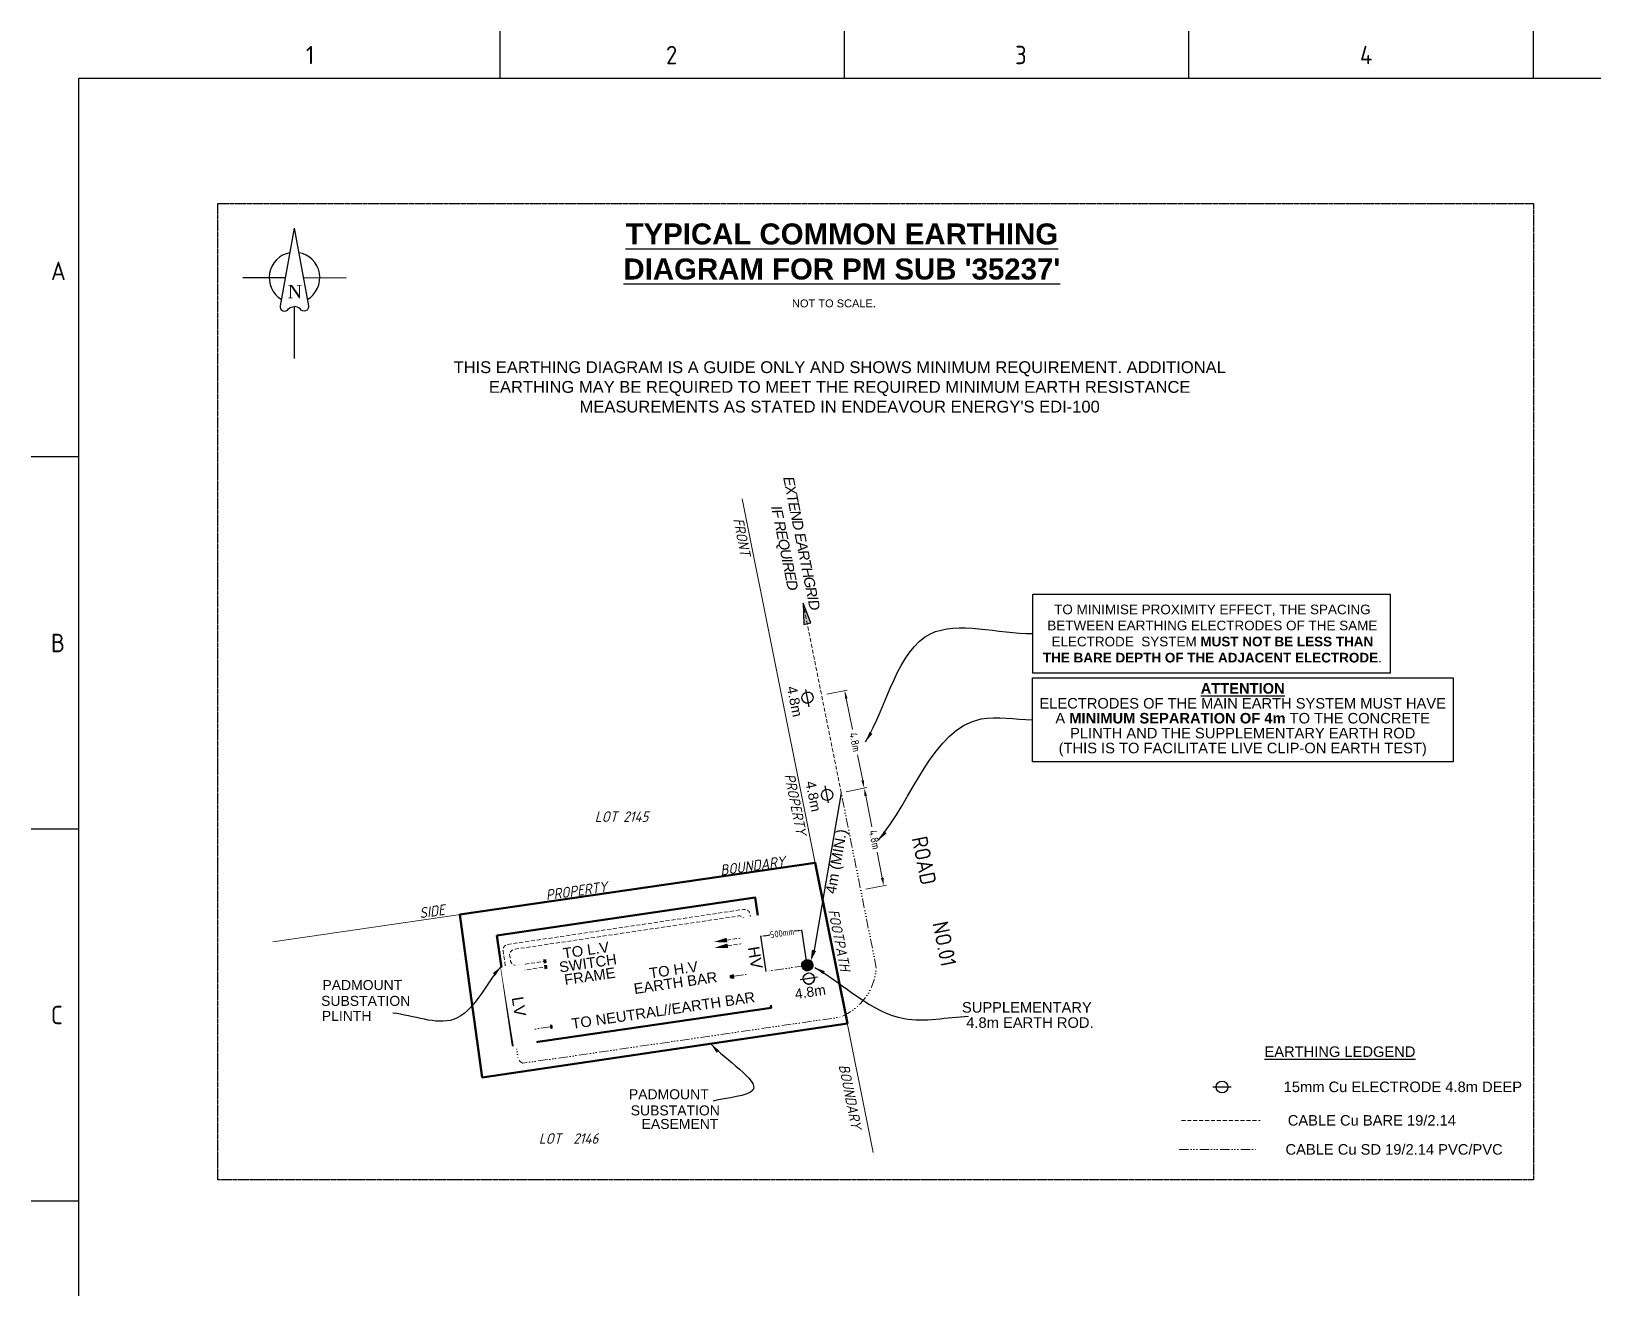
# Paper-space layout 'EARTHING' of a CAD drawing. Extents: x 6 to 839, y -116 to 471.
# Drawn here: x 6 to 303.2, y 231.4 to 470.5 of the extents above; entities that cross this region are included whole.
import ezdxf
from ezdxf.enums import TextEntityAlignment as Align

# ---------------------------------------------------------------- set-up
doc = ezdxf.new("R2010")
doc.units = 0
doc.header["$PDSIZE"] = -5
for name, pattern in [('ACAD_ISO14W100', [24, 12, -3, 0, -3, 0, -3, 0, -3]), ('Cable Exist OH', [1, 1, 0]), ('DASHED', [0.75, 0.5, -0.25])]:
    doc.linetypes.add(name, pattern=pattern)
doc.layers.add('_User_HV_Exist', color=7, linetype='Continuous')
doc.layers.add('Notes', color=7, linetype='Continuous')
doc.styles.add('ARIAL', font='arial.ttf', dxfattribs={"height": 2})
doc.styles.add('iecARIAL', font='arial.ttf', dxfattribs={"height": 2})
doc.styles.add('iecISOCP', font='isocp.shx')
doc.styles.add('iecNAME', font='times.ttf')
doc.styles.add('ISOCP', font='isocp.shx')
doc.styles.get("Standard").update_dxf_attribs({"font": 'isocp.shx'})
doc.dimstyles.new('ISO-25', dxfattribs={"dimtxt": 2.5, "dimasz": 2.5, "dimexe": 1.25, "dimexo": 0.625, "dimtad": 1, "dimtxsty": 'Standard', "dimcen": 2.5, "dimadec": 0, "dimazin": 0, "dimtfac": 1, "dimtmove": 0, "dimatfit": 3, "dimfxl": 1, "dimarcsym": 0})
doc.dimstyles.get("Standard").update_dxf_attribs({"dimtxt": 0.18, "dimasz": 0.18, "dimexe": 0.18, "dimexo": 0.0625, "dimgap": 0.09, "dimtad": 0, "dimtih": 1, "dimtoh": 1, "dimdec": 4, "dimzin": 0, "dimdsep": 46, "dimtxsty": 'Standard', "dimcen": 0.09, "dimadec": 0, "dimazin": 0, "dimtfac": 1, "dimtdec": 4, "dimtofl": 0, "dimtmove": 0, "dimatfit": 3, "dimfxl": 1, "dimtolj": 1, "dimtzin": 0, "dimarcsym": 0})
doc.dimstyles.new('UGT1', dxfattribs={"dimtxt": 2.5, "dimasz": 2, "dimexe": 1.25, "dimexo": 0.625, "dimgap": 1, "dimtad": 1, "dimjust": 1, "dimlfac": 1000, "dimtxsty": 'iecISOCP', "dimblk1": 'M05', "dimblk2": 'NONE', "dimsah": 1, "dimcen": 0, "dimse1": 1, "dimse2": 1, "dimadec": 0, "dimazin": 0, "dimtfac": 1, "dimtmove": 0, "dimatfit": 3, "dimfxl": 1, "dimarcsym": 0})

# ---------------------------------------------------------------- blocks, each defined once
blk = doc.blocks.new('ARROW')
blk.add_hatch(color=256).paths.add_polyline_path([(4, -0.64), (4, 0.75), (0, 0)])
for p, q in [((0, 0), (4, 0.75)), ((4, -0.64), (0, 0)), ((4, 0.75), (4, -0.64))]:
    blk.add_line(p, q)
blk = doc.blocks.new('_None')
for p, q in [((-224.12, 37.61), (50.97, 171.88)), ((50.97, 171.88), (136.74, -98.28)), ((136.74, -98.28), (-121.37, -162.18))]:
    blk.add_line(p, q)
blk = doc.blocks.new('M05')
blk.add_hatch(color=256).paths.add_polyline_path([(-2, 0), (-0.7, -0.75), (-0.7, 0.75)])
at = {"color": 1}
blk.add_lwpolyline([(-0.7, 0.75), (-0.7, -0.75), (-2, 0)], close=True, dxfattribs=at)
blk = doc.blocks.new('*D164')
at = {"layer": 'Defpoints', "color": 0, "transparency": 16777216}
for p in [(160.73, 345.15), (156.34, 344.27), (160.05, 325.73)]:
    blk.add_point(p, dxfattribs=at)
at = {"layer": 'Notes', "color": 0, "lineweight": 5, "transparency": 16777216}
for p, q in [((157.32, 344.46), (161.22, 345.25)), ((161.02, 343.68), (162.21, 337.76)), ((164.15, 328.08), (163.17, 332.95)), ((161.03, 325.92), (164.93, 326.7))]:
    blk.add_line(p, q, dxfattribs=at)
at = {"layer": 'Notes', "color": 0, "transparency": 16777216}
for points in [[(161.27, 343.73), (160.78, 343.63), (160.73, 345.15)], [(164.39, 328.13), (163.9, 328.03), (164.44, 326.61)]]:
    blk.add_solid(points, dxfattribs=at)
at = {"layer": 'Notes', "color": 0, "lineweight": 5, "transparency": 16777216, "insert": (162.69, 335.36), "char_height": 1.5, "attachment_point": 5, "rotation": 281.3278, "style": 'ISOCP'}
blk.add_mtext('4.8m', dxfattribs=at)
blk = doc.blocks.new('*D165')
at = {"layer": 'Defpoints', "color": 0, "transparency": 16777216}
for p in [(160.05, 325.73), (164.44, 326.61), (163.77, 307.18)]:
    blk.add_point(p, dxfattribs=at)
at = {"layer": 'Notes', "color": 0, "lineweight": 5, "transparency": 16777216}
for p, q in [((161.03, 325.92), (164.93, 326.7)), ((164.74, 325.14), (165.92, 319.22)), ((167.86, 309.54), (166.89, 314.41)), ((164.75, 307.38), (168.65, 308.16))]:
    blk.add_line(p, q, dxfattribs=at)
at = {"layer": 'Notes', "color": 0, "transparency": 16777216}
for points in [[(164.98, 325.18), (164.49, 325.09), (164.44, 326.61)], [(168.11, 309.58), (167.62, 309.49), (168.16, 308.06)]]:
    blk.add_solid(points, dxfattribs=at)
at = {"layer": 'Notes', "color": 0, "lineweight": 5, "transparency": 16777216, "insert": (166.41, 316.81), "char_height": 1.5, "attachment_point": 5, "rotation": 281.3278, "style": 'ISOCP'}
blk.add_mtext('4.8m', dxfattribs=at)
blk = doc.blocks.new('JPD_Box-20x10')
at = {"layer": 'Notes', "linetype": 'Continuous'}
blk.add_lwpolyline([(-10, -5), (10, -5), (10, 5), (-10, 5)], close=True, dxfattribs=at)
blk = doc.blocks.new('*D166')
at = {"layer": 'Defpoints', "color": 0, "transparency": 16777216}
for p in [(152.62, 299.6), (145.77, 291.74), (153.62, 292.92)]:
    blk.add_point(p, dxfattribs=at)
at = {"layer": 'Notes', "color": 0, "lineweight": -2, "transparency": 16777216}
for p, q in [((145.77, 291.77), (144.75, 298.51)), ((145.51, 298.54), (146.52, 298.69)), ((151.87, 299.49), (151.1, 299.38)), ((153.61, 292.95), (152.6, 299.69))]:
    blk.add_line(p, q, dxfattribs=at)
at = {"layer": 'Notes', "color": 0, "transparency": 16777216}
for points in [[(145.49, 298.66), (145.53, 298.41), (144.77, 298.43)], [(151.86, 299.62), (151.89, 299.37), (152.62, 299.6)]]:
    blk.add_solid(points, dxfattribs=at)
at = {"layer": 'Notes', "color": 0, "transparency": 16777216, "insert": (148.81, 299.03), "char_height": 1.25, "attachment_point": 5, "rotation": 8.5344}
blk.add_mtext('\\A1;500mm', dxfattribs=at)
blk = doc.blocks.new('NorthPnt 11(NP11)')
for p, q in [((-19.7, 0.02), (-3.49, 0)), ((3.32, 0), (19.7, -0.02)), ((-0.08, -10.94), (-0.08, -30.8))]:
    blk.add_line(p, q)
for points in [[(-0.08, 18.81), (-5.43, -10.68, 0.877048), (-2.29, -11.9, -0.1543), (-0.08, -10.94, 0.090511)], [(-0.08, 18.81), (5.26, -10.68, -0.877048), (2.13, -11.9, 0.1543), (-0.08, -10.94, -0.090511)]]:
    blk.add_lwpolyline(points, format="xyb")
for start, end in [(100.5988, 238.86433), (300.09942, 80.43745)]:
    blk.add_arc((0, 0), 9.64, start, end)
at = {"color": 7, "style": 'iecNAME'}
blk.add_text('N', height=5.02, dxfattribs=at).set_placement((-2.62, -7.82))
blk = doc.blocks.new('A1_FRAME_TITLE')
at = {"layer": 'Notes', "linetype": 'Continuous'}
for p, q in [((89.14, 574.39), (89.14, 583.39)), ((154.65, 574.39), (154.65, 583.39)), ((220.16, 574.39), (220.16, 583.39)), ((285.67, 574.39), (285.67, 583.39)), ((9, 502.43), (0, 502.43)), ((8.99, 431.68), (0, 431.68)), ((8.99, 360.93), (0, 360.93))]:
    blk.add_line(p, q, dxfattribs=at)
at = {"layer": 'Notes', "color": 3, "linetype": 'Continuous'}
blk.add_line((9, 574.39), (9, 5.97), dxfattribs=at)
at = {"layer": 'Notes', "color": 3, "linetype": 'Continuous', "flags": 128}
for points in [[(149.5, 574.39), (9, 574.39)], [(824.37, 574.39), (149.5, 574.39)]]:
    blk.add_lwpolyline(points, dxfattribs=at)
at = {"layer": 'Notes', "color": 7, "style": 'iecISOCP'}
for s, p in [('1', (52.24, 577.12)), ('2', (120.7, 577.12)), ('3', (187.09, 577.12)), ('4', (252.67, 577.12)), ('A', (3.74, 536.06)), ('B', (3.74, 465.31)), ('C', (3.74, 394.56))]:
    blk.add_text(s, height=3.5, dxfattribs=at).set_placement(p)
for tag, p in [('CAP_NO', (513.19, 43.46)), ('IE_NUM', (513.05, 37.81)), ('REF_No_1', (335.24, 32.31)), ('REF_1', (362.52, 32.31)), ('GEN_WO', (441.71, 31.76)), ('HV_SWITCH', (513.46, 32.16)), ('REF_No_2', (335.24, 26.31)), ('REF_2', (362.52, 26.31)), ('OH_WO', (441.71, 25.81)), ('UBD_REF', (513.05, 25.83)), ('REF_No_3', (335.24, 20.31)), ('REF_3', (362.52, 20.31)), ('UG_WO', (441.71, 20.05)), ('GIS_MAP_No', (513.05, 20.04)), ('REF_No_4', (335.24, 14.31)), ('REF_4', (362.52, 14.31)), ('SUB_WO', (441.71, 13.81)), ('HV_OP_DIAG', (513.33, 14.2)), ('LGA', (512.95, 7.78))]:
    blk.add_attdef(tag, p, '', height=2.5, dxfattribs=at)
at = {"layer": 'Notes', "style": 'iecISOCP'}
for tag, p in [('T1', (684.37, 39.47)), ('T2', (684.37, 34.35)), ('T3', (684.37, 28.92)), ('T4', (684.37, 23.66)), ('T5', (684.37, 18.23)), ('T6', (684.37, 12.97))]:
    blk.add_attdef(tag, text='', height=3.5, dxfattribs=at).set_placement(p, align=Align.CENTER)
at = {"layer": 'Notes', "color": 7, "style": 'iecISOCP'}
for tag, p in [('scale', (567.76, 33.27)), ('DRAWN', (567.76, 24.93)), ('DATE', (567.76, 16.88)), ('DESIGN', (605.62, 9.15))]:
    blk.add_attdef(tag, text='', height=2.5, dxfattribs=at).set_placement(p, align=Align.CENTER)
at = {"layer": 'Notes', "color": 4, "style": 'iecISOCP'}
blk.add_attdef('NUM', text='', height=7, dxfattribs=at).set_placement((792.37, 20.12), align=Align.MIDDLE_CENTER)
at = {"layer": 'Notes', "color": 1, "style": 'iecISOCP'}
blk.add_attdef('REV', text='', height=5, dxfattribs=at).set_placement((820.05, 17.1), align=Align.CENTER)
at = {"layer": 'Notes', "color": 7, "style": 'iecISOCP'}
for tag, p in [('NS', (790.71, 8.12)), ('SHTS', (805.41, 8.12))]:
    blk.add_attdef(tag, text='', height=2.5, dxfattribs=at).set_placement(p, align=Align.MIDDLE)
at = {"layer": 'Notes', "style": 'iecISOCP'}
blk.add_attdef('ExportID', (9.08, 2.39), '', height=2.5, dxfattribs=at)
at = {"layer": 'Notes', "style": 'iecISOCP', "flags": 1}
for tag, p in [('ProjectType', (14.17, -26.8)), ('ProjectNumber', (23.56, -26.82)), ('DrawingNumber', (35.51, -26.8)), ('ProjectDescription', (47.56, -26.83)), ('ExportDate', (60.28, -26.79)), ('ExportUserName', (69.15, -26.8)), ('DesignerCompanyName', (81.48, -26.79)), ('ExportAreaOfInterest', (97.1, -26.81)), ('GIS_SUCCESS', (112, -26.78)), ('CAD_SUCCESS', (121.79, -26.78)), ('DEPOTCODE', (132.11, -26.88)), ('ExportCategories', (140.08, -26.8)), ('Comments', (154.38, -26.88))]:
    blk.add_attdef(tag, p, '', height=1, dxfattribs=at)

psp = doc.layouts.new('EARTHING')

# ---------------------------------------------------------------- hatches: boundary and pattern name
at = {"layer": 'Notes'}
h = psp.add_hatch(color=256, dxfattribs=at)
edge = h.paths.add_edge_path()
edge.add_ellipse((156.307, 344.2478), major_axis=(1.00249, -0.37045), ratio=1, start_angle=225, end_angle=585)
h = psp.add_hatch(color=256, dxfattribs=at)
edge = h.paths.add_edge_path()
edge.add_ellipse((160.00634, 325.75496), major_axis=(1.00249, -0.37045), ratio=1, start_angle=225, end_angle=585)
h = psp.add_hatch(color=256, dxfattribs=at)
edge = h.paths.add_edge_path()
edge.add_ellipse((153.61897, 292.92045), major_axis=(-0.31173, -1.02228), ratio=1, start_angle=0, end_angle=360)

# ---------------------------------------------------------------- linework, layer by layer
at = {"layer": 'Notes', "linetype": 'Continuous', "lineweight": 15, "ltscale": 0.5}
psp.add_line((141.20771, 381.63855), (166.16763, 257.29981), dxfattribs=at)
at = {"layer": 'Notes'}
for p, q in [((153.99975, 342.10147), (153.32717, 345.35774)), ((157.67319, 323.79802), (157.03777, 327.06174)), ((155.54586, 290.64075), (152.25726, 290.15016)), ((230.73517, 269.77977), (234.23517, 269.77977))]:
    psp.add_line(p, q, dxfattribs=at)
at = {"layer": 'Notes', "color": 7}
psp.add_line((160.05969, 325.72691), (154.8984, 295.76602), dxfattribs=at)
at = {"layer": 'Notes', "color": 8, "linetype": 'DASHED', "lineweight": 9, "ltscale": 1.5}
psp.add_line((224.76168, 263.41923), (239.76168, 263.41923), dxfattribs=at)
at = {"layer": 'Notes', "color": 8, "linetype": 'ACAD_ISO14W100', "lineweight": 9, "ltscale": 0.15}
psp.add_line((224.33333, 257.89644), (239.33333, 257.89644), dxfattribs=at)
at = {"layer": 'Notes', "color": 8, "linetype": 'DASHED', "lineweight": 9, "ltscale": 1.5, "flags": 128}
psp.add_lwpolyline([(160.05969, 325.72691), (152.81855, 361.79887)], dxfattribs=at)
at = {"layer": 'Notes', "color": 8, "linetype": 'ACAD_ISO14W100', "lineweight": 9, "ltscale": 0.15, "flags": 128}
psp.add_lwpolyline([(104.73182, 281.20856), (98.76216, 280.33053, 0.234571834), (98.20854, 277.9854), (98.52721, 275.67182, 0.272434586), (99.47862, 274.31165), (106.32283, 275.2664), (159.87568, 283.06232, 0.28845661), (166.73603, 292.46848), (160.05969, 325.72691)], format="xyb", dxfattribs=at)
at = {"layer": 'Notes', "lineweight": 50}
psp.add_lwpolyline([(91.78591, 271.56204), (89.51126, 288.10292), (87.51855, 302.57005), (155.1014, 312.4266), (161.24247, 281.83466), (91.78591, 271.56204)], dxfattribs=at)
psp.add_lwpolyline([(94.55162, 298.61421), (143.72028, 305.79157), (146.77688, 284.85223), (97.60823, 277.67488)], close=True, dxfattribs=at)
at = {"layer": 'Notes', "color": 8, "linetype": 'DASHED', "lineweight": 9, "ltscale": 1.5, "flags": 128}
for points in [[(138.49692, 296.62872), (141.25149, 297.03716), (142.43782, 297.21307, 0.414213562), (143.36458, 298.46251), (142.74853, 302.61724, 0.414213562), (141.49908, 303.544), (96.69915, 296.90112, 0.414213562), (95.77239, 295.65167), (96.22711, 292.58505, 0.414213562), (97.47655, 291.65829), (104.47472, 292.69597)], [(138.33558, 297.71682), (141.18838, 298.13983, 0.414213562), (142.11514, 299.38927), (141.82177, 301.36779, 0.414213562), (140.57232, 302.29455), (97.9486, 295.97436, 0.414213562), (97.02184, 294.72491), (97.15387, 293.8345, 0.414213562), (98.40331, 292.90774), (104.31337, 293.78407)]]:
    psp.add_lwpolyline(points, format="xyb", dxfattribs=at)
at = {"layer": 'Notes', "color": 8, "linetype": 'ACAD_ISO14W100', "lineweight": 9, "ltscale": 0.15, "flags": 128}
psp.add_lwpolyline([(139.67851, 290.82847), (153.61897, 292.92045)], dxfattribs=at)
at = {"layer": 'Notes'}
psp.add_lwpolyline([(152.84476, 290.23608, 1), (154.95836, 290.55483)], format="xyb", close=True, dxfattribs=at)
psp.add_circle((232.48517, 269.77977), 1.125, dxfattribs=at)
for centre, major_axis, start_param, end_param in [((153.67189, 343.81518), (-0.31151, -1.02234), 5.497787144, 11.780972451), ((157.37625, 325.32319), (-0.32314, -1.01873), 5.497787144, 11.780972451), ((153.61897, 292.92045), (1.02228, -0.31173), 3.926990817, 10.210176124), ((153.91212, 290.39697), (-1.00304, 0.36897), 5.497787144, 11.780972451)]:
    psp.add_ellipse(centre, major_axis=major_axis, ratio=1, start_param=start_param, end_param=end_param, dxfattribs=at)
at = {"layer": 'Notes', "linetype": 'ACAD_ISO14W100', "ltscale": 0.5}
for points in [[(138.39944, 297.28611), (135.75133, 297.33363), (138.27171, 298.14753)], [(138.56079, 296.19801), (135.91268, 296.24553), (138.43306, 297.05942)], [(103.50341, 293.22379), (106.02379, 294.03769), (103.37568, 294.08521)], [(103.66475, 292.13569), (106.18513, 292.94959), (103.53702, 292.99711)], [(139.74227, 290.39775), (137.09417, 290.4459), (139.61474, 291.25919)], [(104.79478, 280.77772), (107.31687, 281.5863), (104.66886, 281.63941)]]:
    psp.add_solid(points, dxfattribs=at)
at = {"layer": 'Notes', "color": 7}
psp.add_solid([(154.50549, 295.90469), (155.29132, 295.62735), (154.26636, 293.7708)], dxfattribs=at)

# ---------------------------------------------------------------- block references
at = {"layer": 'Notes', "lineweight": 0, "xscale": 0.4999999999999994, "yscale": 0.4999999999999994, "zscale": 0.75}
psp.add_blockref('NorthPnt 11(NP11)', (56.10454, 423.68669, -3.06395), dxfattribs=at)
at = {"layer": 'Notes', "xscale": -1, "rotation": 102.4569165301169}
psp.add_blockref('ARROW', (152.81855, 361.79887), dxfattribs=at)

# ---------------------------------------------------------------- texts
at = {"layer": 'Notes', "color": 7, "style": 'ARIAL'}
psp.add_text('NOT TO SCALE.', height=1.5, dxfattribs=at).set_placement((158.68314, 417.59454), align=Align.BOTTOM_CENTER)
at = {"layer": 'Notes', "color": 9, "linetype": 'DASHED', "lineweight": 9, "ltscale": 0.5, "style": 'iecISOCP', "oblique": 15}
for s, rotation, p in [('FRONT                                     PROPERTY', 281.3507661, (146.48533, 347.87322)), ('SIDE                 PROPERTY                   BOUNDARY', 8.0992182, (114.60424, 307.77619)), ('FOOTPATH', 281.3005212, (159.69712, 297.7267)), ('BOUNDARY', 281.3857751, (161.76172, 267.96571))]:
    psp.add_text(s, height=2, rotation=rotation, dxfattribs=at).set_placement(p, align=Align.MIDDLE_CENTER)
at = {"layer": 'Notes', "style": 'ARIAL'}
for rotation, p in [(281.4, (149.70645, 345.7968)), (281.4, (153.25932, 327.76364)), (8.7061452, (151.40237, 286.49162))]:
    psp.add_text('4.8m', height=1.9, rotation=rotation, dxfattribs=at).set_placement(p)
at = {"layer": 'Notes', "color": 9, "linetype": 'DASHED', "lineweight": 9, "ltscale": 0.5, "style": 'iecISOCP', "oblique": 15}
for s, p in [('LOT 2145', (118.30702, 321.18832)), ('LOT  2146', (108.22412, 259.97916))]:
    psp.add_text(s, height=2, dxfattribs=at).set_placement(p, align=Align.MIDDLE_CENTER)
at = {"layer": 'Notes', "color": 7, "style": 'ARIAL'}
psp.add_text('4m (MIN.)', height=2, rotation=79.9735, dxfattribs=at).set_placement((158.99283, 306.3896))
at = {"layer": 'Notes'}
for s, p in [('ROAD', (175.82058, 312.84969)), ('NO.01', (179.69871, 296.99474))]:
    psp.add_text(s, height=3, rotation=281.4, dxfattribs=at).set_placement(p, align=Align.MIDDLE_CENTER)
at = {"layer": 'Notes', "style": 'ARIAL'}
for s, p in [('PADMOUNT', (61.40703, 288.21519)), ('SUBSTATION', (61.16245, 285.2041)), ('PLINTH', (61.29497, 282.35648)), ('PADMOUNT', (119.68945, 267.44299)), ('SUBSTATION', (120.03404, 264.37031)), ('EASEMENT', (122.10725, 261.80044))]:
    psp.add_text(s, height=1.9, dxfattribs=at).set_placement(p)
at = {"layer": 'Notes', "color": 7, "style": 'ARIAL'}
for s, p in [('SUPPLEMENTARY', (183.02559, 283.91822)), ('4.8m EARTH ROD.', (183.84221, 281.02582))]:
    psp.add_text(s, height=2, dxfattribs=at).set_placement(p)
at = {"layer": 'Notes', "insert": (160.19641, 433.99996), "char_height": 4, "width": 114.8118819, "attachment_point": 2, "style": 'ARIAL'}
psp.add_mtext("{\\fArial|b1|i0|c0|p34;\\LTYPICAL COMMON EARTHING ^JDIAGRAM FOR PM SUB '35237'}", dxfattribs=at)
at = {"layer": 'Notes', "linetype": 'Continuous', "insert": (159.77682, 404.77211), "char_height": 5.625, "width": 152.0394207, "attachment_point": 5, "style": 'iecARIAL'}
psp.add_mtext("{\\H0.4x;\\PTHIS EARTHING DIAGRAM IS A GUIDE ONLY AND SHOWS MINIMUM REQUIREMENT. ADDITIONAL EARTHING MAY BE REQUIRED TO MEET THE REQUIRED MINIMUM EARTH RESISTANCE MEASUREMENTS AS STATED IN ENDEAVOUR ENERGY'S EDI-100}", dxfattribs=at)
at = {"layer": 'Notes', "insert": (144.58933, 387.99161), "char_height": 2, "attachment_point": 7, "rotation": 281.4, "style": 'ARIAL'}
psp.add_mtext_dynamic_manual_height_columns('\\pi3.169;{\\fArial|b0|i1|c0|p34;\\T0.9;EXTEND EARTHGRID\\P\\pi8.1574;IF REQUIRED}', width=32.7827573, gutter_width=1, heights=[0], dxfattribs=at)
at = {"layer": 'Notes', "char_height": 2, "style": 'ARIAL'}
for s, insert, attachment_point in [('{\\LEARTHING LEDGEND}', (254.907, 276.48221), 5), ('15mm Cu ELECTRODE 4.8m DEEP ', (244.20768, 269.79006), 4), (' CABLE Cu BARE 19/2.14', (244.20768, 263.41923), 4), (' CABLE Cu SD 19/2.14 PVC/PVC', (243.77933, 257.89644), 4)]:
    psp.add_mtext(s, dxfattribs=dict(at, insert=insert, attachment_point=attachment_point))

# ---------------------------------------------------------------- dimensions: what is measured, and where the dimension line sits
at = {"layer": 'Notes', "color": 8, "lineweight": 5}
for base, p1, p2, picture, middle in [((160.7292, 345.14774), (160.05206, 325.72636), (156.33772, 344.26802), '*D164', (162.69073, 335.356)), ((164.44355, 326.60608), (163.76641, 307.18469), (160.05206, 325.72636), '*D165', (166.40507, 316.81433))]:
    dim = psp.add_linear_dim(base=base, p1=p1, p2=p2, angle=101.3277919, text='4.8m', dimstyle='ISO-25', override={"dimtxt": 1.5, "dimasz": 1.5, "dimexe": 0.5, "dimexo": 1, "dimtad": 0, "dimtxsty": 'ISOCP', "dimlwd": 5, "dimlwe": 5}, dxfattribs=at)
    dim.commit()
    dim.dimension.update_dxf_attribs({"geometry": picture, "text_midpoint": middle, "dimtype": 161})

# ---------------------------------------------------------------- leaders
at = {"layer": 'Notes', "color": 8, "lineweight": 15, "path_type": 1}
for points in [[(164.69322, 335.39593), (177.02114, 355.95755), (196.47853, 356.00072)], [(167.13627, 316.69911), (186.68248, 339.76883), (196.41423, 339.60997)], [(95.41484, 292.70074), (86.34516, 282.61342), (74.80718, 283.82262)], [(155.05471, 292.50839), (172.01286, 282.77289), (184.29144, 283.239)], [(135.2728, 277.97858), (143.28782, 269.17973), (135.6921, 267.07859)]]:
    psp.add_leader(points, dimstyle='UGT1', override={"dimasz": 2, "dimlwd": 15}, dxfattribs=at)

# ---------------------------------------------------------------- next in the draw order: texts
at = {"layer": 'Notes', "color": 0, "insert": (236.41423, 339.60788), "char_height": 2, "width": 77.5487275, "attachment_point": 5, "rotation": 359.9970044, "line_spacing_factor": 0.85, "style": 'iecARIAL', "bg_fill": 3, "box_fill_scale": 1.5, "bg_fill_color": 256, "bg_fill_transparency": 0}
psp.add_mtext('{\\fArial|b1|i0|c0|p34;\\LATTENTION}\\PELECTRODES OF THE MAIN EARTH SYSTEM MUST HAVE A {\\fArial|b1|i0|c0|p34;MINIMUM SEPARATION OF 4m} TO THE CONCRETE PLINTH AND THE SUPPLEMENTARY EARTH ROD\\P(THIS IS TO FACILITATE LIVE CLIP-ON EARTH TEST)', dxfattribs=at)
at = {"layer": 'Notes', "color": 0, "insert": (111.88959, 293.33103), "char_height": 2, "width": 13.4652449, "attachment_point": 5, "rotation": 8.3050508, "line_spacing_factor": 0.75, "style": 'iecARIAL', "bg_fill": 2}
psp.add_mtext('TO L.V\\PSWITCH\\PFRAME', dxfattribs=at)

# ---------------------------------------------------------------- next in the draw order: block references
at = {"layer": 'Notes', "rotation": 359.9970044455737}
for p, xscale, yscale, zscale in [((230.47853, 355.99894), -3.400000000000001, 1.5, 1.1111111111111), ((236.41423, 339.60788), -3.999999999999996, 1.6, 0.8333333333333333)]:
    psp.add_blockref('JPD_Box-20x10', p, dxfattribs=dict(at, xscale=xscale, yscale=yscale, zscale=zscale))

# ---------------------------------------------------------------- next in the draw order: texts
at = {"layer": 'Notes', "color": 0, "attachment_point": 5, "line_spacing_factor": 0.75, "style": 'iecARIAL', "bg_fill": 2}
for s, insert, char_height, width, rotation in [('TO H.V\\PEARTH BAR', (128.36703, 290.82331), 2, 18.7481818, 8.3050508), ('LV', (98.78364, 285.09135), 2.2, 13.4652449, 279.2934978)]:
    psp.add_mtext(s, dxfattribs=dict(at, insert=insert, char_height=char_height, width=width, rotation=rotation))

# ---------------------------------------------------------------- next in the draw order: texts
at = {"layer": 'Notes', "insert": (230.47853, 355.99894), "char_height": 2, "width": 64.535645, "attachment_point": 5, "rotation": 359.9970044, "style": 'iecARIAL', "bg_fill": 3, "box_fill_scale": 1.5, "bg_fill_color": 256, "bg_fill_transparency": 5241164}
psp.add_mtext('\\pl0.33334;{\\H0.91667x;TO MINIMISE PROXIMITY EFFECT, THE SPACING \\PBETWEEN EARTHING ELECTRODES OF THE SAME \\PELECTRODE  SYSTEM \\fArial|b1|i0|c0|p34;MUST NOT BE LESS THAN\\PTHE BARE DEPTH OF THE ADJACENT ELECTRODE\\fArial|b0|i0|c0|p34;.\\P}', dxfattribs=at)
at = {"layer": 'Notes', "color": 0, "insert": (143.71849, 294.3909), "char_height": 2.2, "width": 13.4652449, "attachment_point": 5, "rotation": 279.2934978, "line_spacing_factor": 0.75, "style": 'iecARIAL', "bg_fill": 2}
psp.add_mtext('HV', dxfattribs=at)

# ---------------------------------------------------------------- next in the draw order: linework, layer by layer
at = {"layer": 'Notes', "linetype": 'Continuous', "lineweight": 15, "ltscale": 0.5}
psp.add_line((155.1014, 312.4266), (51.97869, 297.38688), dxfattribs=at)

# ---------------------------------------------------------------- next in the draw order: texts
at = {"layer": 'Notes', "color": 0, "insert": (126.2181, 284.34314), "char_height": 2, "width": 40.5239697, "attachment_point": 5, "rotation": 8.3910869, "line_spacing_factor": 0.75, "style": 'iecARIAL', "bg_fill": 2}
psp.add_mtext('TO NEUTRAL//EARTH BAR', dxfattribs=at)

# ---------------------------------------------------------------- next in the draw order: dimensions: what is measured, and where the dimension line sits
at = {"layer": 'Notes', "color": 7}
dim = psp.add_linear_dim(base=(152.61618, 299.60279), p1=(145.77105, 291.74275), p2=(153.61897, 292.92045), angle=8.5344218, text='500mm', dimstyle='Standard', override={"dimscale": 0.5, "dimtxt": 2.5, "dimasz": 1.5, "dimtih": 0, "dimtoh": 0, "dimzin": 8}, dxfattribs=at)
dim.commit()
dim.dimension.update_dxf_attribs({"geometry": '*D166', "text_midpoint": (148.81044, 299.03168), "dimtype": 161})

# ---------------------------------------------------------------- next in the draw order: linework, layer by layer
at = {"layer": '_User_HV_Exist', "color": 7, "linetype": 'Cable Exist OH'}
psp.add_lwpolyline([(41.51213, 437.77647), (291.69241, 437.77647), (291.69241, 252.12508), (41.51213, 252.12508)], close=True, dxfattribs=at)

# ---------------------------------------------------------------- next in the draw order: block references
at = {"layer": 'Notes'}
psp.add_blockref('A1_FRAME_TITLE', (6.04097, -112.84735), dxfattribs=at)

doc.saveas('drawing.dxf')
